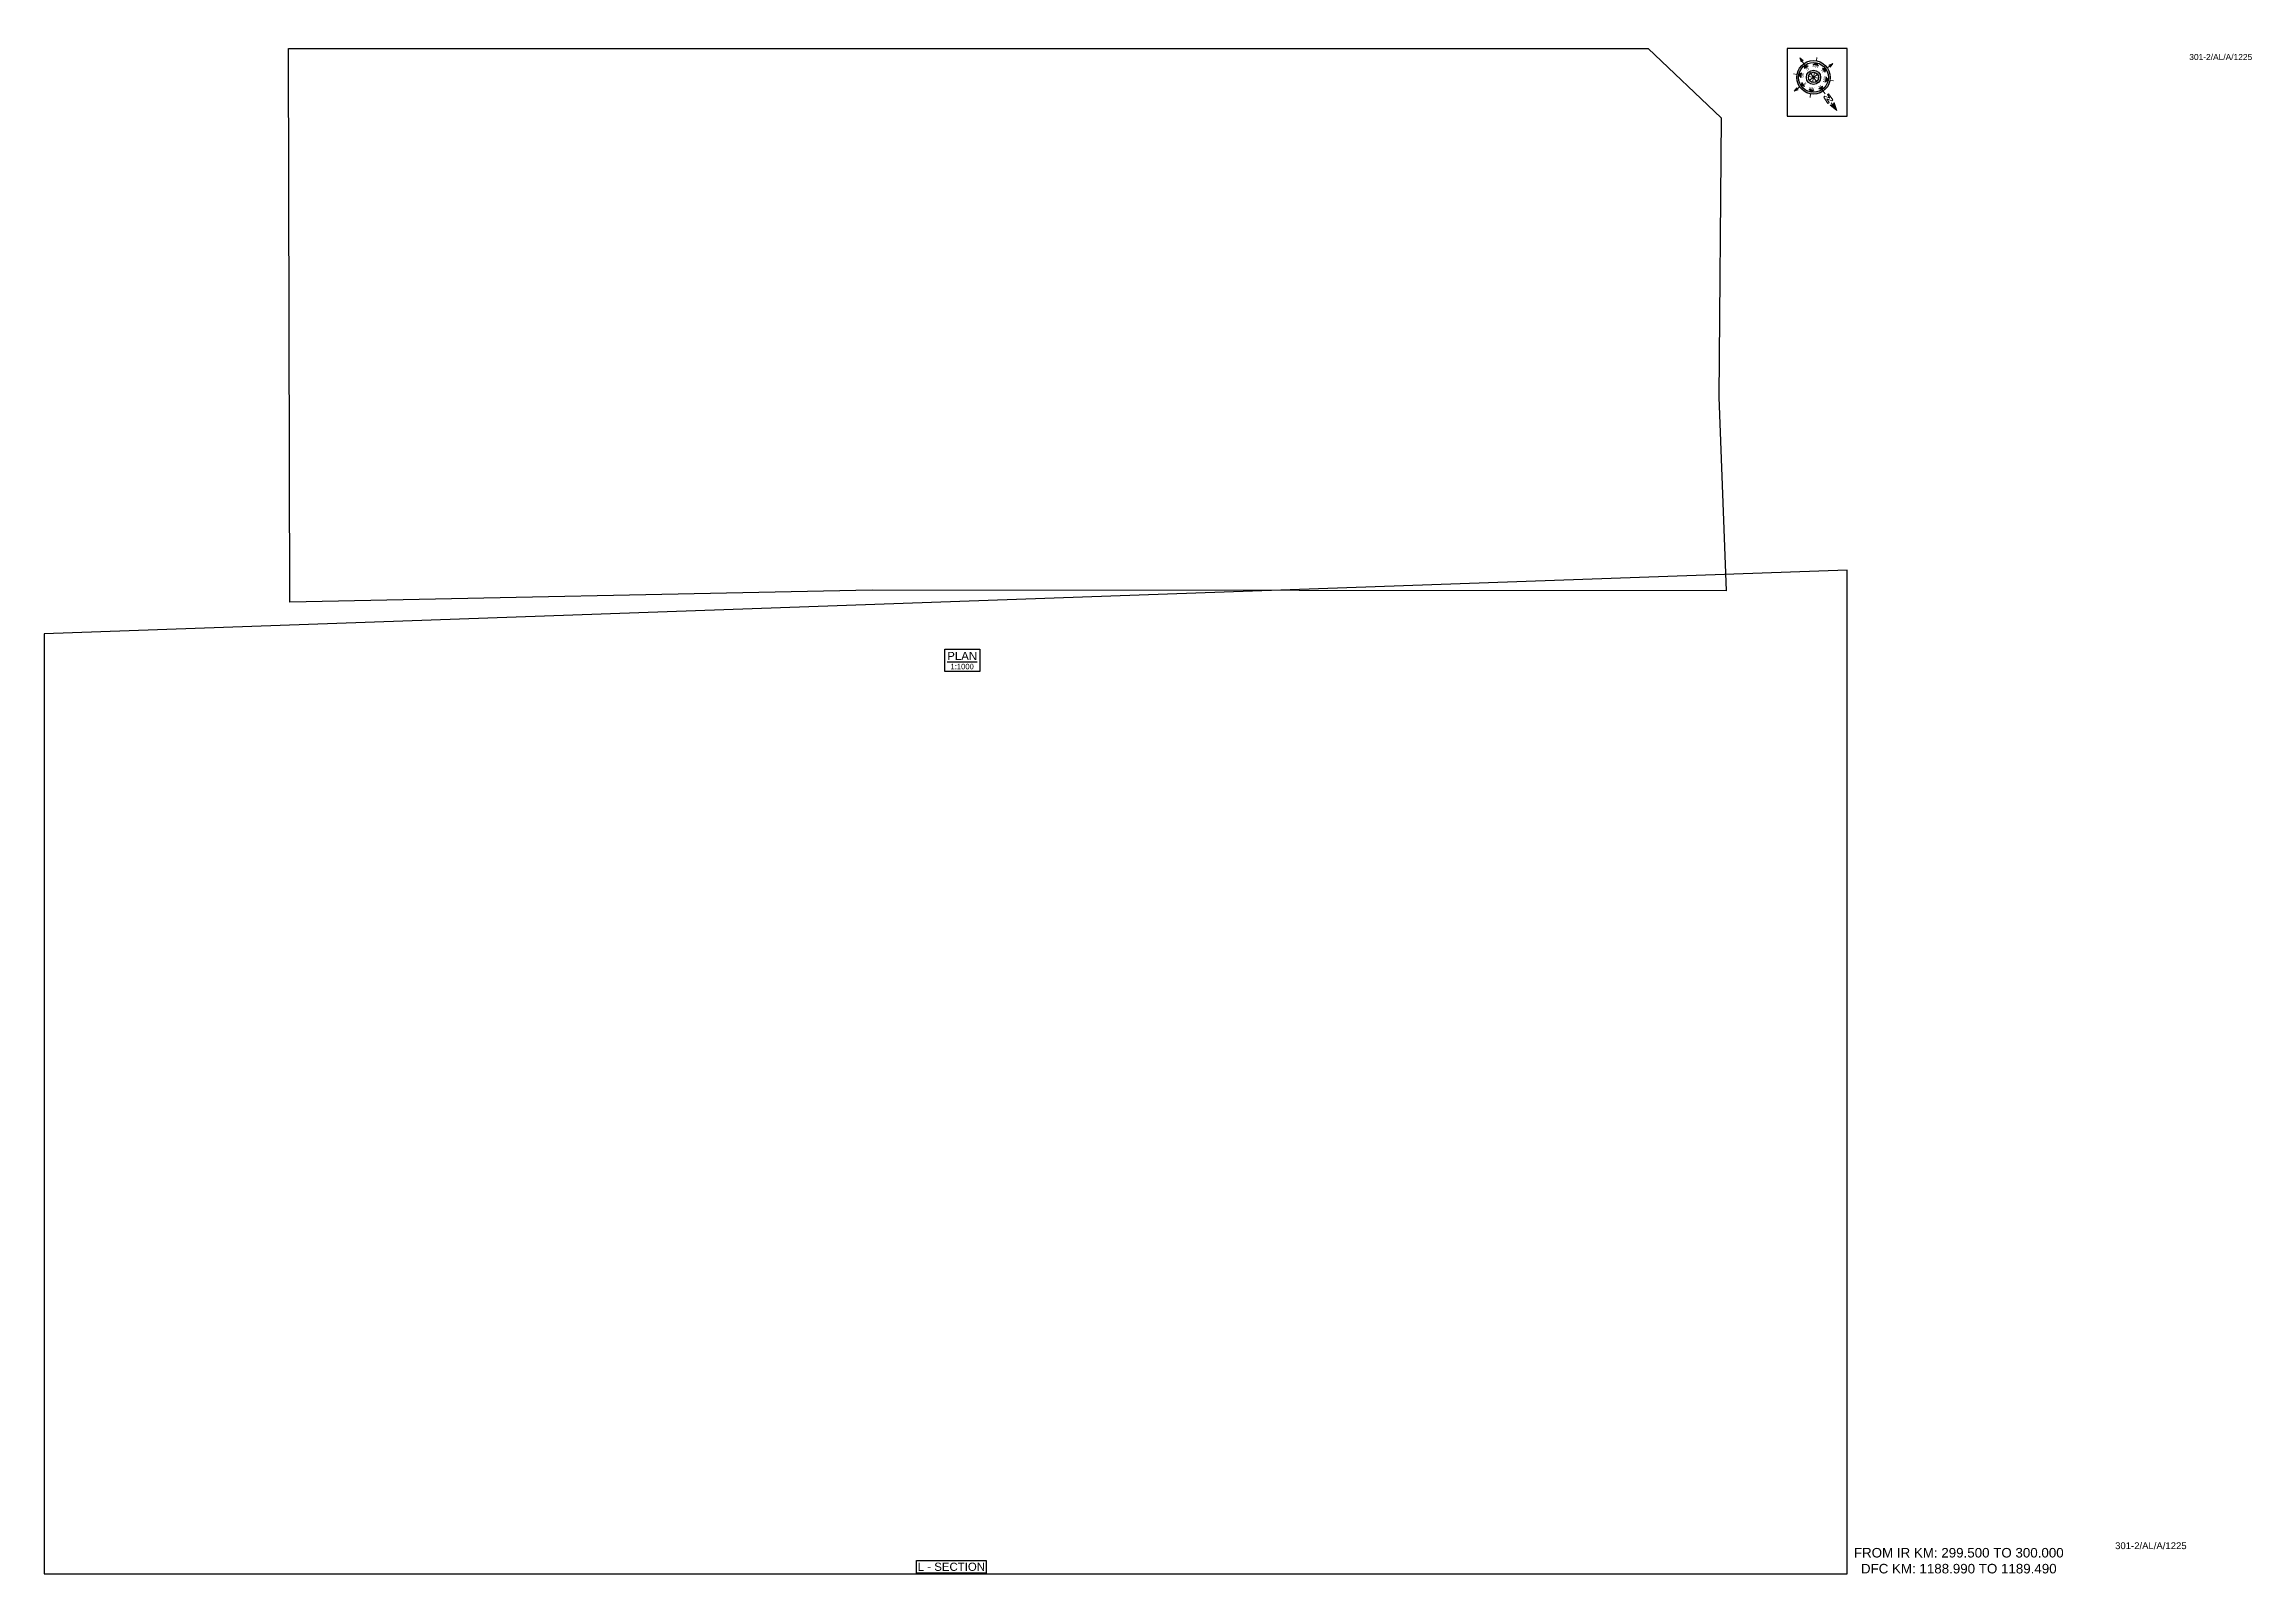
# Paper-space layout '1225' of a CAD drawing. Header units: metres. Extents: x 15 to 824, y 20 to 581.
import ezdxf
from ezdxf.enums import TextEntityAlignment as Align

# ---------------------------------------------------------------- set-up
doc = ezdxf.new("R2010")
doc.units = ezdxf.units.M
doc.header["$MEASUREMENT"] = 0
doc.layers.get('Defpoints').update_dxf_attribs({"color": 5})
doc.layers.add('title', color=7, linetype='Continuous')
doc.styles.get("Standard").update_dxf_attribs({"font": 'arial.ttf'})
doc.styles.add('Style-Arial', font='arial.ttf')

# ---------------------------------------------------------------- blocks, each defined once
blk = doc.blocks.new('N')
for points in [[(0, 8.41), (-0.49, 6.68), (0, 6.93)], [(0.49, 6.68), (0, 6.93), (0, 8.41)], [(-4.93, 0), (-4.07, 0.25), (-4.19, 0)], [(-4.07, -0.25), (-4.19, 0), (-4.93, 0)], [(-3.08, 0), (-2.59, 0.49), (-2.59, -0.49)], [(-2.18, 2.18), (-1.48, 2.18), (-2.18, 1.48)], [(0, 3.08), (0.49, 2.59), (-0.49, 2.59)], [(2.18, 2.18), (2.18, 1.48), (1.48, 2.18)], [(3.08, 0), (2.59, -0.49), (2.59, 0.49)], [(4.07, 0.25), (4.19, 0), (4.93, 0)], [(4.93, 0), (4.07, -0.25), (4.19, 0)], [(-2.18, -2.18), (-2.18, -1.48), (-1.48, -2.18)], [(0, -3.08), (-0.49, -2.59), (0.49, -2.59)], [(0, -4.93), (-0.25, -4.07), (0, -4.19)], [(0.25, -4.07), (0, -4.19), (0, -4.93)], [(2.18, -2.18), (1.48, -2.18), (2.18, -1.48)]]:
    blk.add_hatch(color=7).paths.add_polyline_path(points, flags=0)
h = blk.add_hatch(color=7)
h.paths.add_polyline_path([(0, -3.08), (0, -3.46, 1), (0, 3.46), (0, 3.08, -1)])
h.paths.add_polyline_path([(0, 1.05), (0, 1.48, 1), (0, -1.48), (0, -1.05, -1)])
at = {"color": 7, "linetype": 'ByBlock', "lineweight": 13}
for p, q in [((-0.61, 4.57), (-0.61, 6.12)), ((-0.61, 6.12), (-0.3, 6.12)), ((-0.3, 6.12), (0.32, 5.19)), ((0.32, 4.57), (-0.3, 5.5)), ((-0.3, 5.5), (-0.3, 4.57)), ((0.32, 5.19), (0.32, 6.12)), ((0.32, 6.12), (0.64, 6.12)), ((0.64, 6.12), (0.64, 4.57))]:
    blk.add_line(p, q, dxfattribs=at)
at = {"color": 7, "lineweight": 13}
for p, q in [((0, 6.41), (0, 7.28)), ((-3.46, 0), (-4.19, 0)), ((-2.45, 2.45), (-2.97, 2.97)), ((1.05, 0), (-1.05, 0)), ((-1.05, 0), (1.05, 0)), ((-0.74, 0.74), (0.74, -0.74)), ((0.74, 0.74), (-0.74, -0.74)), ((0.74, -0.74), (-0.74, 0.74)), ((-0.74, -0.74), (0.74, 0.74)), ((0, 3.46), (0, 4.19)), ((0, 3.46), (0, 3.08)), ((0, 1.05), (0, 1.48)), ((0, 1.05), (0, -1.05)), ((0, -1.05), (0, 1.05)), ((2.45, 2.45), (2.97, 2.97)), ((3.46, 0), (4.19, 0)), ((-2.45, -2.45), (-2.97, -2.97)), ((0, -1.05), (0, -1.48)), ((0, -3.46), (0, -3.08)), ((0, -3.46), (0, -4.19)), ((2.45, -2.45), (2.97, -2.97))]:
    blk.add_line(p, q, dxfattribs=at)
for points in [[(0, 8.41), (-0.49, 6.68), (0, 6.93), (0, 6.93)], [(0.49, 6.68), (0, 6.93), (0, 8.41), (0, 8.41)], [(-4.93, 0), (-4.07, 0.25), (-4.19, 0), (-4.19, 0)], [(-4.07, -0.25), (-4.19, 0), (-4.93, 0), (-4.93, 0)], [(-3.08, 0), (-2.59, 0.49), (-2.59, -0.49), (-2.59, -0.49)], [(-2.18, 2.18), (-1.48, 2.18), (-2.18, 1.48), (-2.18, 1.48)], [(0, 3.08), (0.49, 2.59), (-0.49, 2.59), (-0.49, 2.59)], [(2.18, 2.18), (2.18, 1.48), (1.48, 2.18), (1.48, 2.18)], [(3.08, 0), (2.59, -0.49), (2.59, 0.49), (2.59, 0.49)], [(4.07, 0.25), (4.19, 0), (4.93, 0), (4.93, 0)], [(4.93, 0), (4.07, -0.25), (4.19, 0), (4.19, 0)], [(-2.18, -2.18), (-2.18, -1.48), (-1.48, -2.18), (-1.48, -2.18)], [(0, -3.08), (-0.49, -2.59), (0.49, -2.59), (0.49, -2.59)], [(0, -4.93), (-0.25, -4.07), (0, -4.19), (0, -4.19)], [(0.25, -4.07), (0, -4.19), (0, -4.93), (0, -4.93)], [(2.18, -2.18), (1.48, -2.18), (2.18, -1.48), (2.18, -1.48)]]:
    blk.add_lwpolyline(points, close=True, dxfattribs=at)
at = {"color": 7, "linetype": 'ByBlock', "lineweight": 13}
for points in [[(-0.3, 4.57), (-0.61, 4.57)], [(0.32, 4.57), (0.64, 4.57)]]:
    blk.add_lwpolyline(points, dxfattribs=at)
at = {"color": 7}
for radius in [3.46, 3.08, 1.48, 1.05]:
    blk.add_circle((0, 0), radius, dxfattribs=at)
for s, rotation, p in [('W', 90, (-2.1, 0)), ('NW', 45, (-1.48, 1.48)), ('NE', 315, (1.48, 1.48)), ('E', 270, (1.97, 0)), ('SW', 135, (-1.48, -1.48)), ('SE', 225, (1.48, -1.48))]:
    blk.add_text(s, height=0.6, rotation=rotation, dxfattribs=at).set_placement(p, align=Align.CENTER)
for s, p in [('N', (0, 2.1)), ('S', (0, -2.47))]:
    blk.add_text(s, height=0.6, dxfattribs=at).set_placement(p, align=Align.CENTER)

psp = doc.layouts.new('1225')

# ---------------------------------------------------------------- linework, layer by layer
for points in [[(676, 579), (653.96, 579), (653.96, 554.19), (676, 554.19)], [(334.78, 20), (334.78, 24.6), (360.31, 24.6), (360.31, 20)]]:
    psp.add_lwpolyline(points, close=True)
at = {"layer": 'Defpoints'}
for points in [[(104.57, 579), (603.04, 579), (603.04, 579), (629.82, 553.57), (628.92, 451.1), (631.59, 380.12), (318.56, 380.36), (105.06, 375.91)], [(14.99, 19.7), (676, 19.7), (676, 387.65), (15.01, 364.38)]]:
    psp.add_lwpolyline(points, close=True, dxfattribs=at)
at = {"layer": 'title', "color": 7, "linetype": 'Continuous', "lineweight": -3}
psp.add_lwpolyline([(345.14, 358.68), (358.03, 358.68), (358.03, 350.53), (345.14, 350.53)], close=True, dxfattribs=at)

# ---------------------------------------------------------------- block references
at = {"xscale": 1.771541522973351, "yscale": 1.771541522973351, "zscale": 1.771541522973351, "rotation": 215.1222936235771}
psp.add_blockref('N', (663.62, 568.39), dxfattribs=at)

# ---------------------------------------------------------------- texts
at = {"style": 'Style-Arial'}
for height, p in [(2.2, (801.38, 574.76)), (2.5, (774.19, 28.76))]:
    psp.add_text('301-2/AL/A/1225', height=height, dxfattribs=at).set_placement(p)
at = {"insert": (674.74, 29.19), "char_height": 3.5, "attachment_point": 1, "style": 'Style-Arial'}
psp.add_mtext_dynamic_manual_height_columns('\\pxqc;FROM IR KM: 299.500 TO 300.000 {\\C1;DFC KM: 1188.990 TO 1189.490 }', width=84.2726, gutter_width=17.5, heights=[0], dxfattribs=at)
at = {"layer": 'title', "color": 7, "linetype": 'Continuous', "lineweight": -3, "style": 'Style-Arial'}
for s, height, p in [('%%UPLAN', 3, (351.53, 356.24)), ('1:1000', 2, (351.53, 352.37))]:
    psp.add_text(s, height=height, dxfattribs=at).set_placement(p, align=Align.MIDDLE)
at = {"layer": 'title', "style": 'Style-Arial'}
psp.add_text('L - SECTION', height=3, rotation=0.00006, dxfattribs=at).set_placement((347.57, 22.3), align=Align.MIDDLE_CENTER)

# ---------------------------------------------------------------- viewports
at = {"layer": 'Defpoints', "view_twist_angle": 217.50998762}
vp = psp.add_viewport(center=(368.08, 477.45), size=(527.02, 203.0908), view_center_point=(1546220.69, -3073659.74), view_height=203.0908, status=3, dxfattribs=at)
vp.dxf.flags = 0x10000  # cut along an outline
vp.dxf.clipping_boundary_handle = psp.add_lwpolyline([(104.57, 579), (603.04, 579), (603.04, 579), (629.82, 553.57), (628.92, 451.1), (631.59, 380.12), (318.56, 380.36), (105.06, 375.91)], format="xyb", close=True, dxfattribs={"invisible": 1}).dxf.handle
at = {"layer": 'Defpoints'}
vp = psp.add_viewport(center=(345.5, 203.67), size=(661.01, 367.9536), view_center_point=(3223.77, -12056.28), view_height=367.9536, dxfattribs=at)
vp.dxf.flags = 0x10000  # cut along an outline
vp.dxf.clipping_boundary_handle = psp.add_lwpolyline([(14.99, 19.7), (676, 19.7), (676, 387.65), (15.01, 364.38)], format="xyb", close=True, dxfattribs={"invisible": 1}).dxf.handle

doc.saveas('drawing.dxf')
